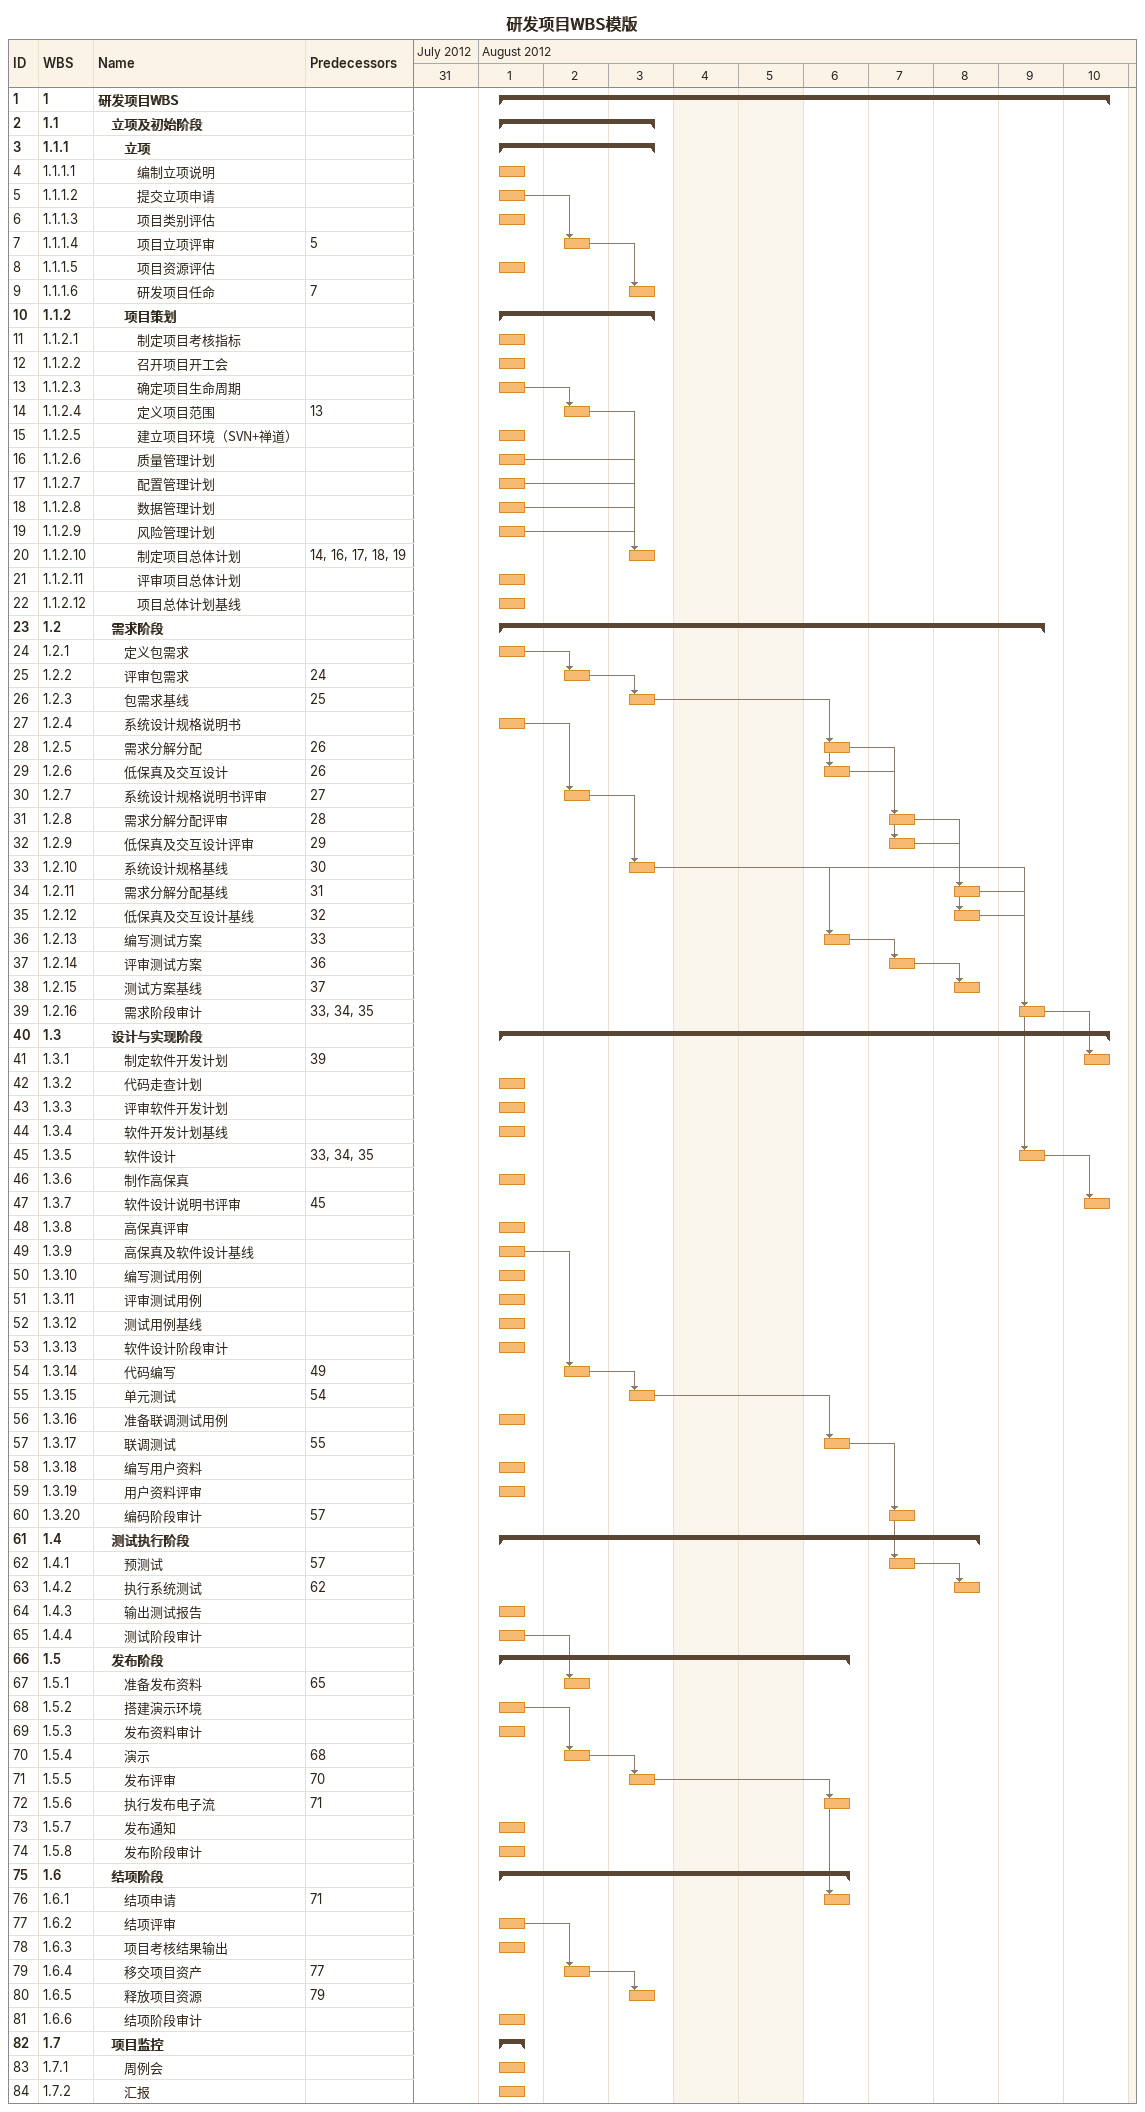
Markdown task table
研发项目WBS模版

| ID | WBS | Task | Start | Finish | Predecessors |
|---|---|---|---|---|---|
| 1 | 1 | **研发项目WBS** | 2012-08-01 | 2012-08-10 |  |
| 2 | 1.1 | **立项及初始阶段** | 2012-08-01 | 2012-08-03 |  |
| 3 | 1.1.1 | **立项** | 2012-08-01 | 2012-08-03 |  |
| 4 | 1.1.1.1 | 编制立项说明 | 2012-08-01 | 2012-08-01 |  |
| 5 | 1.1.1.2 | 提交立项申请 | 2012-08-01 | 2012-08-01 |  |
| 6 | 1.1.1.3 | 项目类别评估 | 2012-08-01 | 2012-08-01 |  |
| 7 | 1.1.1.4 | 项目立项评审 | 2012-08-02 | 2012-08-02 | 5 |
| 8 | 1.1.1.5 | 项目资源评估 | 2012-08-01 | 2012-08-01 |  |
| 9 | 1.1.1.6 | 研发项目任命 | 2012-08-03 | 2012-08-03 | 7 |
| 10 | 1.1.2 | **项目策划** | 2012-08-01 | 2012-08-03 |  |
| 11 | 1.1.2.1 | 制定项目考核指标 | 2012-08-01 | 2012-08-01 |  |
| 12 | 1.1.2.2 | 召开项目开工会 | 2012-08-01 | 2012-08-01 |  |
| 13 | 1.1.2.3 | 确定项目生命周期 | 2012-08-01 | 2012-08-01 |  |
| 14 | 1.1.2.4 | 定义项目范围 | 2012-08-02 | 2012-08-02 | 13 |
| 15 | 1.1.2.5 | 建立项目环境（SVN+禅道） | 2012-08-01 | 2012-08-01 |  |
| 16 | 1.1.2.6 | 质量管理计划 | 2012-08-01 | 2012-08-01 |  |
| 17 | 1.1.2.7 | 配置管理计划 | 2012-08-01 | 2012-08-01 |  |
| 18 | 1.1.2.8 | 数据管理计划 | 2012-08-01 | 2012-08-01 |  |
| 19 | 1.1.2.9 | 风险管理计划 | 2012-08-01 | 2012-08-01 |  |
| 20 | 1.1.2.10 | 制定项目总体计划 | 2012-08-03 | 2012-08-03 | 14, 16, 17, 18, 19 |
| 21 | 1.1.2.11 | 评审项目总体计划 | 2012-08-01 | 2012-08-01 |  |
| 22 | 1.1.2.12 | 项目总体计划基线 | 2012-08-01 | 2012-08-01 |  |
| 23 | 1.2 | **需求阶段** | 2012-08-01 | 2012-08-09 |  |
| 24 | 1.2.1 | 定义包需求 | 2012-08-01 | 2012-08-01 |  |
| 25 | 1.2.2 | 评审包需求 | 2012-08-02 | 2012-08-02 | 24 |
| 26 | 1.2.3 | 包需求基线 | 2012-08-03 | 2012-08-03 | 25 |
| 27 | 1.2.4 | 系统设计规格说明书 | 2012-08-01 | 2012-08-01 |  |
| 28 | 1.2.5 | 需求分解分配 | 2012-08-06 | 2012-08-06 | 26 |
| 29 | 1.2.6 | 低保真及交互设计 | 2012-08-06 | 2012-08-06 | 26 |
| 30 | 1.2.7 | 系统设计规格说明书评审 | 2012-08-02 | 2012-08-02 | 27 |
| 31 | 1.2.8 | 需求分解分配评审 | 2012-08-07 | 2012-08-07 | 28 |
| 32 | 1.2.9 | 低保真及交互设计评审 | 2012-08-07 | 2012-08-07 | 29 |
| 33 | 1.2.10 | 系统设计规格基线 | 2012-08-03 | 2012-08-03 | 30 |
| 34 | 1.2.11 | 需求分解分配基线 | 2012-08-08 | 2012-08-08 | 31 |
| 35 | 1.2.12 | 低保真及交互设计基线 | 2012-08-08 | 2012-08-08 | 32 |
| 36 | 1.2.13 | 编写测试方案 | 2012-08-06 | 2012-08-06 | 33 |
| 37 | 1.2.14 | 评审测试方案 | 2012-08-07 | 2012-08-07 | 36 |
| 38 | 1.2.15 | 测试方案基线 | 2012-08-08 | 2012-08-08 | 37 |
| 39 | 1.2.16 | 需求阶段审计 | 2012-08-09 | 2012-08-09 | 33, 34, 35 |
| 40 | 1.3 | **设计与实现阶段** | 2012-08-01 | 2012-08-10 |  |
| 41 | 1.3.1 | 制定软件开发计划 | 2012-08-10 | 2012-08-10 | 39 |
| 42 | 1.3.2 | 代码走查计划 | 2012-08-01 | 2012-08-01 |  |
| 43 | 1.3.3 | 评审软件开发计划 | 2012-08-01 | 2012-08-01 |  |
| 44 | 1.3.4 | 软件开发计划基线 | 2012-08-01 | 2012-08-01 |  |
| 45 | 1.3.5 | 软件设计 | 2012-08-09 | 2012-08-09 | 33, 34, 35 |
| 46 | 1.3.6 | 制作高保真 | 2012-08-01 | 2012-08-01 |  |
| 47 | 1.3.7 | 软件设计说明书评审 | 2012-08-10 | 2012-08-10 | 45 |
| 48 | 1.3.8 | 高保真评审 | 2012-08-01 | 2012-08-01 |  |
| 49 | 1.3.9 | 高保真及软件设计基线 | 2012-08-01 | 2012-08-01 |  |
| 50 | 1.3.10 | 编写测试用例 | 2012-08-01 | 2012-08-01 |  |
| 51 | 1.3.11 | 评审测试用例 | 2012-08-01 | 2012-08-01 |  |
| 52 | 1.3.12 | 测试用例基线 | 2012-08-01 | 2012-08-01 |  |
| 53 | 1.3.13 | 软件设计阶段审计 | 2012-08-01 | 2012-08-01 |  |
| 54 | 1.3.14 | 代码编写 | 2012-08-02 | 2012-08-02 | 49 |
| 55 | 1.3.15 | 单元测试 | 2012-08-03 | 2012-08-03 | 54 |
| 56 | 1.3.16 | 准备联调测试用例 | 2012-08-01 | 2012-08-01 |  |
| 57 | 1.3.17 | 联调测试 | 2012-08-06 | 2012-08-06 | 55 |
| 58 | 1.3.18 | 编写用户资料 | 2012-08-01 | 2012-08-01 |  |
| 59 | 1.3.19 | 用户资料评审 | 2012-08-01 | 2012-08-01 |  |
| 60 | 1.3.20 | 编码阶段审计 | 2012-08-07 | 2012-08-07 | 57 |
| 61 | 1.4 | **测试执行阶段** | 2012-08-01 | 2012-08-08 |  |
| 62 | 1.4.1 | 预测试 | 2012-08-07 | 2012-08-07 | 57 |
| 63 | 1.4.2 | 执行系统测试 | 2012-08-08 | 2012-08-08 | 62 |
| 64 | 1.4.3 | 输出测试报告 | 2012-08-01 | 2012-08-01 |  |
| 65 | 1.4.4 | 测试阶段审计 | 2012-08-01 | 2012-08-01 |  |
| 66 | 1.5 | **发布阶段** | 2012-08-01 | 2012-08-06 |  |
| 67 | 1.5.1 | 准备发布资料 | 2012-08-02 | 2012-08-02 | 65 |
| 68 | 1.5.2 | 搭建演示环境 | 2012-08-01 | 2012-08-01 |  |
| 69 | 1.5.3 | 发布资料审计 | 2012-08-01 | 2012-08-01 |  |
| 70 | 1.5.4 | 演示 | 2012-08-02 | 2012-08-02 | 68 |
| 71 | 1.5.5 | 发布评审 | 2012-08-03 | 2012-08-03 | 70 |
| 72 | 1.5.6 | 执行发布电子流 | 2012-08-06 | 2012-08-06 | 71 |
| 73 | 1.5.7 | 发布通知 | 2012-08-01 | 2012-08-01 |  |
| 74 | 1.5.8 | 发布阶段审计 | 2012-08-01 | 2012-08-01 |  |
| 75 | 1.6 | **结项阶段** | 2012-08-01 | 2012-08-06 |  |
| 76 | 1.6.1 | 结项申请 | 2012-08-06 | 2012-08-06 | 71 |
| 77 | 1.6.2 | 结项评审 | 2012-08-01 | 2012-08-01 |  |
| 78 | 1.6.3 | 项目考核结果输出 | 2012-08-01 | 2012-08-01 |  |
| 79 | 1.6.4 | 移交项目资产 | 2012-08-02 | 2012-08-02 | 77 |
| 80 | 1.6.5 | 释放项目资源 | 2012-08-03 | 2012-08-03 | 79 |
| 81 | 1.6.6 | 结项阶段审计 | 2012-08-01 | 2012-08-01 |  |
| 82 | 1.7 | **项目监控** | 2012-08-01 | 2012-08-01 |  |
| 83 | 1.7.1 | 周例会 | 2012-08-01 | 2012-08-01 |  |
| 84 | 1.7.2 | 汇报 | 2012-08-01 | 2012-08-01 |  |
